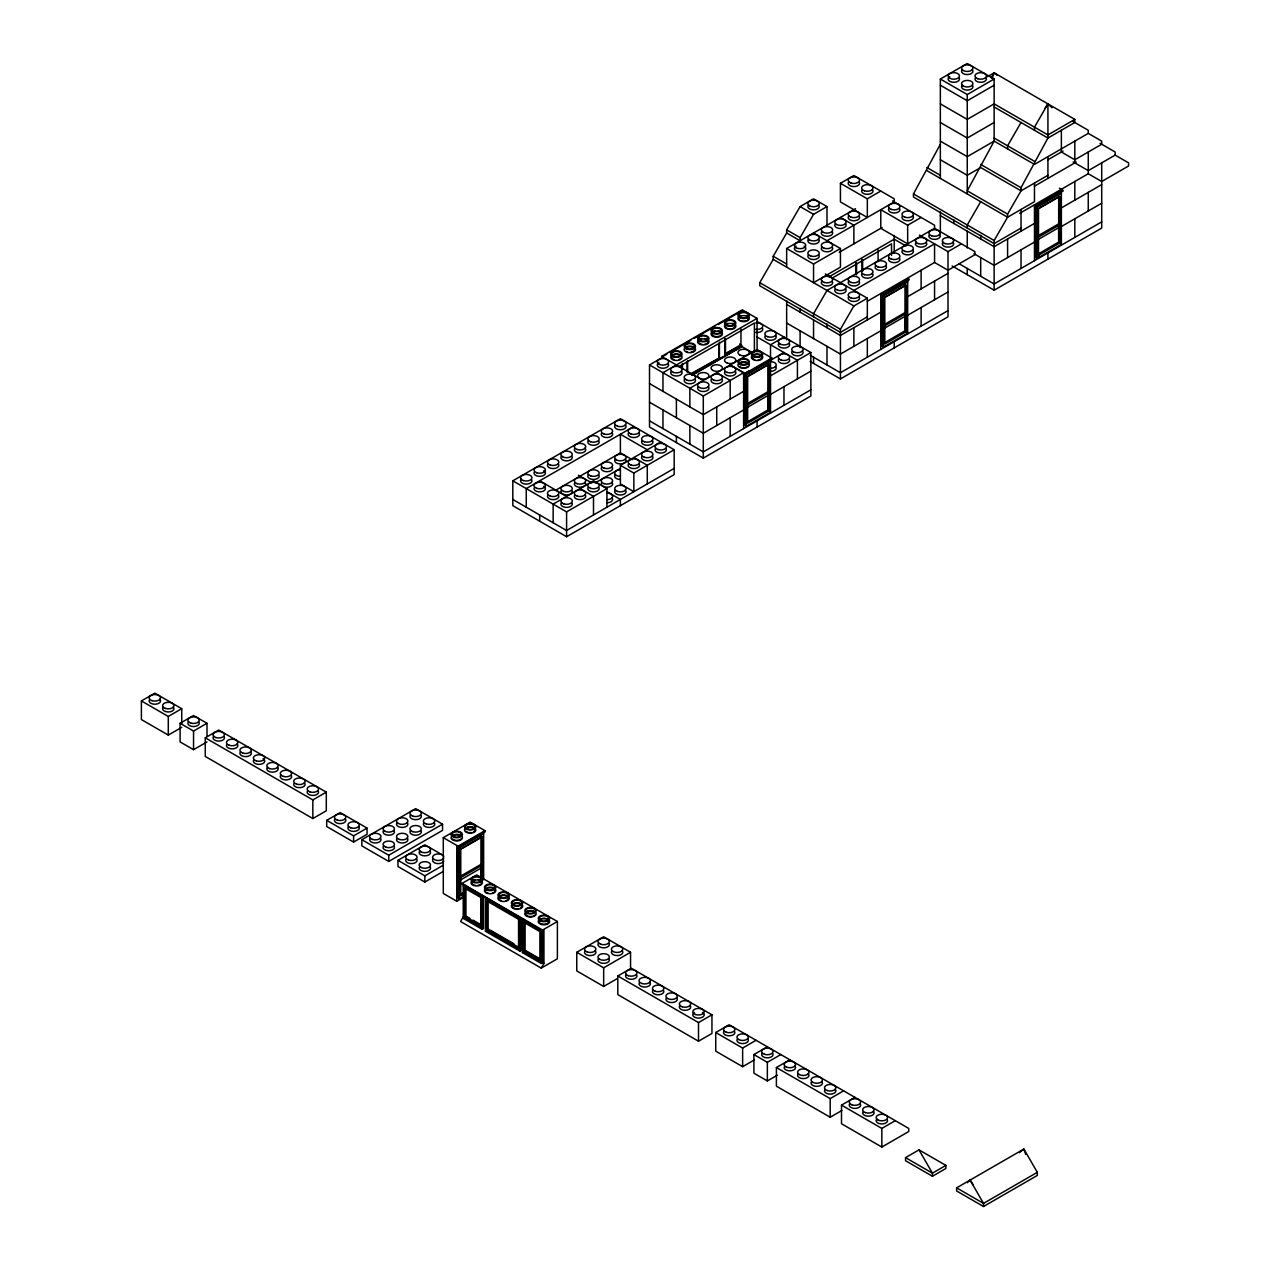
<?xml version="1.0" encoding="UTF-8"?>
<svg xmlns="http://www.w3.org/2000/svg" width="1270" height="1270" viewBox="0 0 1270 1270"><rect width="100%" height="100%" fill="white"/><g stroke="black" fill="none" stroke-linecap="round" stroke-linejoin="round"><path stroke-width="1.5" d="M884.809 325.787L906.335 313.373L904.986 312.595L904.986 328.644M992.283 78.184L994.14 72.819L1074.817 119.396L1074.817 122.507L1047.925 138.033L1021.032 187.722L1021.032 190.817L1007.586 214.106L1007.586 217.218L994.14 240.506L994.14 290.195L952.119 265.938M867.331 316.817L840.438 332.359L759.762 285.766L759.762 282.67L773.208 259.382L773.208 256.27L786.654 232.981L786.654 229.87L800.1 206.581L813.546 198.818L826.992 206.581L826.992 225.219M786.654 232.981L800.1 240.744L800.1 237.633L813.546 214.344L826.992 206.581M1021.032 228.092L994.14 243.618L913.463 197.025L913.463 193.929L940.356 144.24M810.181 361.458L840.438 378.936L840.438 329.248L853.884 305.959L867.331 298.196L867.331 319.929M991.267 77.803L994.14 72.819L997.125 75.232M1007.586 214.106L967.248 190.817L994.14 141.129L994.14 79.026L967.248 63.5L940.356 79.026L940.356 178.403M1021.032 122.507L1007.586 145.796L1007.586 148.892M980.694 201.692L967.248 224.98L967.248 228.092M541.242 968.105L543.941 963.438L543.941 930.053L542.592 930.831L461.915 883.475L476.694 874.935L557.387 921.512L557.387 958.787L541.242 968.105L460.565 921.512L463.248 916.861L483.425 928.513L483.425 895.906L482.076 896.668L463.248 885.809L464.598 885.031M1044.829 108.521L1047.925 103.87L1051.957 107.759M967.391 1182.688L970.074 1180.1L973.185 1184.767M1019.381 1152.668L1023.874 1149.048L1037.32 1172.337L1037.32 1175.448L983.52 1206.5L956.627 1190.974L956.627 1187.863L1023.874 1149.048L1025.731 1154.43M987.425 76.692L994.14 72.819M940.356 79.026L967.248 94.552L994.14 79.026M994.14 85.233L967.248 100.759L940.356 85.233M840.438 183.293L867.331 198.818L867.331 217.456L840.438 201.93L840.438 183.293L853.884 175.53L894.223 198.818L894.223 201.93L826.992 240.744M994.14 122.507L967.248 138.033L940.356 122.507M867.331 198.818L880.777 191.056M786.654 267.144L786.654 248.507L855.567 208.724M813.546 264.033L840.438 248.507L840.438 267.144L813.546 282.67L813.546 264.033L786.654 248.507M839.295 252.27L882.206 227.489M662.956 357.965L661.606 356.41L742.283 309.832L757.079 318.373L757.079 351.711M663.321 356.203L666.766 354.219M670.195 352.234L690.785 340.344M694.23 338.36L714.819 326.469M718.264 324.485L742.283 310.61L743.633 311.388M757.079 321.469L810.863 352.536L810.863 396.002L703.294 458.121L649.51 427.053L649.51 364.95L662.956 357.188M1074.817 119.396L1047.925 134.922L994.14 103.87L967.248 119.396L940.356 103.87M907.669 225.219L907.669 243.856L880.777 228.314L880.777 209.693L907.669 225.219L921.115 217.456M757.079 318.373L662.956 372.713L662.956 391.351M828.993 276.844L894.223 239.189L905.986 245.983M679.085 366.506L754.396 323.024L754.396 351.885M831.644 278.432L891.54 243.856L891.54 255.397M1061.371 130.27L1061.371 152.003L1074.817 159.766L1101.709 144.24L1101.709 141.129L1088.263 133.366L1034.478 164.417L994.14 141.129L967.248 156.655L940.356 141.129M1047.925 159.766L1063.053 151.035M867.331 301.292L934.561 262.477L948.007 270.24L974.9 254.714L974.9 251.619L934.561 228.314L826.992 290.433L813.546 313.722L813.546 316.817M690.372 373.967L719.423 357.965L719.423 342.233M724.805 338.344L724.805 354.076L740.95 344.773M691.007 374.38L719.423 357.965M724.805 354.076L741.616 345.154L741.616 346.71L691.991 375.364M692.213 374.459L723.471 356.41M725.059 355.489L741.616 346.71M691.991 375.094L741.616 346.44L752.792 352.885M512.81 480.822L620.395 418.719L674.179 449.77L674.179 474.615L566.595 536.734L512.81 505.666L512.81 480.822L566.595 511.889L606.949 488.585L606.949 507.222M1047.925 175.292L1021.032 190.817L980.694 167.529L967.248 175.292L940.356 159.766M181.737 727.329L168.291 735.092L141.399 719.566L141.399 700.929L154.845 693.166L181.737 708.692L181.737 723.598M853.884 290.433L934.561 243.856L934.561 262.477M1034.478 186.166L1076.246 162.052M783.971 337.01L770.525 344.773L770.525 413.083M633.841 426.482L526.256 488.585L526.256 507.222M919.432 235.109L948.007 251.619L961.453 243.856M1019.604 213.392L1088.263 173.736L1101.709 181.499L1128.601 165.973L1128.601 162.877L1115.155 155.115L1088.263 170.64L1073.134 161.909M649.51 364.95L703.294 396.002L743.633 372.713L743.633 428.609M748.681 371.046L743.633 373.952L744.982 374.729L771.874 359.204L771.874 358.045L757.079 349.504L689.848 388.239L689.848 406.876M890.857 288.957L899.271 284.099M1047.925 198.263L1034.478 206.026L1035.828 206.804L1062.72 191.278L1062.72 190.119L1059.434 188.214M1051.29 196.326L1054.656 194.389M743.633 372.713L730.186 364.95L744.982 373.57L771.874 358.045M1062.72 190.119L1035.828 205.645L1035.828 257.588L1037.177 258.366L1061.371 244.396M746.585 373.412L769.175 360.362L770.525 361.14L746.331 375.11L744.982 374.332M770.525 360.299L783.971 352.536M883.475 295.942L907.669 281.956L906.335 281.178L882.126 295.164L883.475 295.942L883.475 347.107L882.126 346.329L882.126 294.386L909.018 278.86L909.018 280.019L882.126 295.545L880.777 294.767M1037.177 207.201L1061.371 193.215L1060.037 192.453L1035.828 206.423L1037.177 207.201L1037.177 258.366M747.982 376.174L767.842 364.712M885.126 297.005L904.986 285.528M1038.828 208.264L1058.688 196.786M769.175 364.236L747.665 376.666L747.665 423.18L769.175 410.766L769.175 364.236L767.842 363.474L767.842 410.099M555.292 490.458L620.173 453.009M141.399 700.929L168.291 716.455L181.737 708.692M743.633 391.351L703.294 414.639L649.51 383.588M770.525 375.825L810.863 352.536M880.777 312.166L840.438 335.455L786.654 304.403M907.669 296.64L948.007 273.352M1034.478 223.425L994.14 246.713L940.356 215.662M1061.371 207.899L1101.709 184.61M674.179 449.77L633.841 473.059L633.841 491.696L620.395 483.933L620.395 465.296L660.733 442.008M595.17 482.965L620.395 468.408M206.994 741.918L193.548 749.681L180.102 741.918L180.102 723.281L193.548 715.518L206.994 723.281L206.994 736.314M747.982 403.241L767.842 391.763L769.175 392.541L747.665 404.971M885.126 324.056L904.986 312.595M1038.828 235.315L1058.688 223.853L1060.037 224.631L1038.511 237.045M747.665 407.241L769.175 394.811L767.826 394.049L767.842 407.829M884.809 328.057L906.335 315.627M1038.511 239.316L1060.037 226.901M743.633 409.972L703.294 433.276L649.51 402.209M770.525 394.446L810.863 371.157M880.777 330.803L840.438 354.092L786.654 323.04M907.669 315.277L948.007 291.989M1034.478 242.062L994.14 265.351L973.979 253.698M1061.371 226.536L1101.709 203.248M180.102 723.281L193.548 731.044L206.994 723.281M747.982 421.561L767.842 409.988L769.175 410.766M885.126 342.392L904.986 330.803L906.335 331.581L906.335 285.067L884.809 297.482L884.809 344.011L906.335 331.581M1038.828 253.651L1058.688 242.062L1058.688 195.548M1060.037 242.84L1038.511 255.27L1038.511 208.74L1060.037 196.326L1060.037 242.84L1058.688 242.062M1035.828 257.588L1039.05 255.73M205.264 737.806L218.71 730.044L326.295 792.147L326.295 810.784L312.849 818.547L205.264 756.444L205.264 737.806L312.849 799.909L326.295 792.147M744.982 373.57L744.982 425.514L746.331 426.291L770.525 412.305M883.475 347.107L907.669 333.137L906.335 332.359M674.179 468.408L566.595 530.511L512.81 499.459M810.863 389.795L703.294 451.898L649.51 420.846M948.007 310.61L840.438 372.729L810.181 355.251M1101.709 221.869L994.14 283.988L958.85 263.604M840.438 378.936L948.007 316.833L948.007 251.619M994.14 290.195L1101.709 228.092L1101.709 162.877M326.707 820.341L340.154 812.578L367.046 828.103L367.046 834.311L353.6 842.074L326.707 826.548L326.707 820.341L353.6 835.866L367.046 828.103M361.855 839.692L415.655 808.641L442.547 824.166L442.547 830.374L388.747 861.425L361.855 845.899L361.855 839.692L388.747 855.218L442.547 824.166M443.341 871.379L424.847 882.047L397.954 866.521L397.954 860.314L424.847 844.788L443.341 855.456M456.74 901.224L443.293 893.461L443.293 837.644L470.186 822.119L484.965 830.659L484.965 831.818L458.073 847.344L456.74 846.566L456.74 901.224L463.455 897.35M443.293 837.644L458.073 846.185L484.965 830.659M459.422 847.725L483.632 833.755L482.282 832.977L458.073 846.947L459.422 847.725L459.422 898.906L458.073 898.128L458.073 846.185M461.073 848.789L480.933 837.327M482.282 879.507L482.282 836.866L460.772 849.281L460.772 895.794L464.074 893.889M397.954 860.314L424.847 875.84L443.341 865.172M461.073 875.856L480.933 864.378L482.282 865.156L460.772 877.586M460.772 879.856L482.282 867.426L480.917 866.664M461.915 884.253L463.248 883.475M459.422 898.906L464.264 896.112M486.108 892.794L486.791 892.413A4.747 2.746 0 0 0 487.775 892.842M485.442 898.62L519.906 918.512L521.24 917.734L521.24 950.341L519.906 951.119L485.442 931.227L485.442 898.62L486.791 897.842M463.248 885.444L463.248 918.416L466.614 916.48L469.836 918.337M463.248 918.416L482.076 929.275L483.425 928.513M485.442 931.227L488.807 929.275M461.915 883.475L542.592 930.053L542.592 962.66L541.242 963.438L522.414 952.579L522.414 919.972L523.764 919.194M523.764 922.29L539.909 931.609L539.909 961.104L523.764 951.801L523.764 922.29L525.113 921.512L525.113 951.024L539.639 959.406M522.414 919.972L541.242 930.831L557.387 921.512M522.414 952.579L525.78 950.627L540.306 959.009M617.109 978.694L603.663 986.457L576.77 970.931L576.77 952.294L603.663 936.768L630.555 952.294L630.555 969.058M576.77 952.294L603.663 967.819L630.555 952.294M617.807 975.995L631.269 968.232L711.946 1014.809L711.946 1033.447L698.5 1041.209L617.807 994.616L617.807 975.995L698.5 1022.572L711.946 1014.809M754.396 1059.894L742.632 1066.689L715.74 1051.163L715.74 1032.526L729.186 1024.763L908.733 1128.427L908.733 1131.522L881.84 1147.048L841.502 1123.759L841.502 1105.122L854.948 1097.359M715.74 1032.526L742.632 1048.052L756.079 1040.289M777.431 1075.134L767.35 1080.945L753.904 1073.182L753.904 1054.56L767.35 1046.797M753.904 1054.56L767.35 1062.323L780.796 1054.56M841.962 1110.44L830.199 1117.235L776.399 1086.183L776.399 1067.546L789.845 1059.783M776.399 1067.546L830.199 1098.598L843.645 1090.835M841.502 1105.122L881.84 1128.427L895.287 1120.664M905.542 1157.637L918.988 1149.874L945.88 1165.4L945.88 1168.495L932.434 1176.258L905.542 1160.732L905.542 1157.637L932.434 1173.162L945.88 1165.4M1037.32 1172.337L983.52 1203.388L956.627 1187.863M1073.134 121.539L1088.263 130.27L1088.263 133.366M1100.042 143.272L1115.155 152.003L1115.155 155.115M994.14 106.982L1047.925 138.033L1047.925 103.87L1034.478 127.159L1034.478 130.27M994.14 138.033L1034.478 161.322M1061.371 190.5L1062.72 191.278M980.694 164.417L1021.032 187.722M926.909 167.529L940.356 175.292M926.909 170.64L1007.586 217.218L1034.478 201.692L1034.478 183.055M913.463 193.929L994.14 240.506M892.54 200.962L934.561 225.219L934.561 228.314M840.438 217.456L853.884 225.219L853.884 243.856M800.1 206.581L813.546 214.344M813.546 232.981L840.438 248.507M786.654 229.87L800.1 237.633M825.309 273.939L867.331 298.196M773.208 256.27L786.654 264.033M773.208 259.382L853.884 305.959M759.762 282.67L840.438 329.248M757.079 337.01L797.417 360.299L797.417 378.92M734.219 328.47L733.552 328.073A4.747 2.746 0 0 0 733.552 324.199A4.747 2.746 0 0 0 726.821 324.199L726.154 323.802A5.699 3.286 0 0 1 727.329 323.278M770.525 358.426L771.874 359.204M739.6 343.995L741.616 345.154M716.74 372.713L730.186 380.476L730.186 399.113M661.606 356.41L703.294 380.476M647.287 449.77L620.395 434.245L620.395 452.882L632.158 459.676M633.841 457.533L647.287 465.296L647.287 483.933M620.395 465.296L633.841 473.059M606.949 488.585L593.503 480.822L553.149 504.126L553.149 522.748M578.374 475.202L591.82 482.965M606.949 491.696L620.395 499.459L620.395 505.666M580.057 488.585L593.503 496.364L593.503 514.985M539.702 480.822L566.595 496.364M484.965 831.818L483.632 831.04L483.632 879.84M482.282 836.866L480.933 836.089L480.933 878.761M473.075 920.194L482.759 925.782M490.474 930.243L513.89 943.769M518.208 947.039L488.125 929.672L488.125 900.176M541.242 961.882L543.941 963.438M970.074 1180.1L983.52 1203.388L983.52 1206.5M918.988 1149.874L932.434 1173.162L932.434 1176.258M1058.672 226.155L1058.688 239.903M480.917 866.696L480.933 878.475M1088.263 152.003L1088.263 173.736M1088.263 192.373L1088.263 211.01M1074.817 141.129L1074.817 162.877M1074.817 181.499L1074.817 200.136M1074.817 218.773L1074.817 237.395M1061.371 189.262L1061.371 245.173M1047.925 156.655L1047.925 178.403M1047.925 252.936L1047.925 259.144M1034.478 204.803L1034.478 260.699M1021.032 209.455L1021.032 231.188M1021.032 249.825L1021.032 268.462M1007.586 238.951L1007.586 257.588M980.694 235.236L980.694 238.951M980.694 257.588L980.694 276.225M967.248 94.552L967.248 193.929M967.248 231.188L967.248 247.967M967.248 268.462L967.248 274.669M953.802 219.694L953.802 223.425M940.356 211.931L940.356 232.426M934.561 281.115L934.561 299.752M921.115 270.24L921.115 288.877M921.115 307.515L921.115 326.136M907.669 279.241L907.669 333.899M904.986 284.29L904.986 330.914M894.223 235.458L894.223 252.92M894.223 341.662L894.223 347.885M881.84 1128.427L881.84 1147.048M880.777 293.529L880.777 349.425M878.094 249.857L878.094 261.652M867.331 338.566L867.331 357.203M862.632 259.556L862.632 271.351M861.949 259.175L861.949 269.002M856.567 263.049L856.567 274.844M855.901 262.668L855.901 274.463M853.884 327.692L853.884 346.329M830.199 1098.598L830.199 1117.235M826.992 323.961L826.992 327.692M826.992 346.329L826.992 364.966M813.546 319.929L813.546 338.566M813.546 357.203L813.546 363.41M800.1 308.435L800.1 312.166M800.1 330.803L800.1 347.567M786.654 300.673L786.654 339.804M783.971 386.683L783.971 405.32M767.35 1062.323L767.35 1080.945M757.079 420.846L757.079 427.053M746.331 375.11L746.331 426.291M742.632 1048.052L742.632 1066.689M740.95 329.025L740.95 346.313M730.186 417.751L730.186 436.372M725.487 338.741L725.487 354.473M718.756 343.805L718.756 357.584M716.74 406.876L716.74 425.514M703.294 396.002L703.294 458.121M698.5 1022.572L698.5 1041.209M689.848 425.514L689.848 444.135M687.657 360.569L687.657 372.38M686.991 362.156L686.991 371.983M682.45 363.585L682.45 369.475M681.784 365.157L681.784 369.094M676.402 399.113L676.402 417.751M676.402 436.372L676.402 442.579M662.956 409.972L662.956 428.609M603.663 967.819L603.663 986.457M566.595 511.889L566.595 536.734M541.242 930.831L541.242 963.438M539.702 514.985L539.702 521.192M519.906 918.512L519.906 951.119M482.076 896.668L482.076 929.275M465.947 889.333L465.947 916.861L482.076 926.179L480.743 926.957L480.743 897.446L464.598 888.143L464.598 917.638M424.847 875.84L424.847 882.047M388.747 855.218L388.747 861.425M353.6 835.866L353.6 842.074M312.849 799.909L312.849 818.547M193.548 731.044L193.548 749.681M168.291 716.455L168.291 735.092M972.185 85.138A5.699 3.286 0 0 1 967.248 90.091A5.699 3.286 0 0 1 962.311 85.138M986.203 78.168A5.699 3.286 0 0 1 979.948 82.296A5.699 3.286 0 0 1 975.757 77.375M959.31 78.168A5.699 3.286 0 0 1 952.325 82.201A5.699 3.286 0 0 1 949.769 76.692M972.185 69.612A5.699 3.286 0 0 1 967.248 74.565A5.699 3.286 0 0 1 962.311 69.612M429.784 866.426A5.699 3.286 0 0 1 424.847 871.379A5.699 3.286 0 0 1 419.91 866.426M443.801 861.171A5.699 3.286 0 0 1 436.102 863.362A5.699 3.286 0 0 1 433.356 858.663M416.338 858.663A5.699 3.286 0 0 1 412.147 863.584A5.699 3.286 0 0 1 405.892 859.457M443.801 858.06A5.699 3.286 0 0 1 435.023 859.901A5.699 3.286 0 0 1 435.023 854.519A5.699 3.286 0 0 1 443.801 856.361M429.784 850.9A5.699 3.286 0 0 1 424.847 855.853A5.699 3.286 0 0 1 419.91 850.9M860.457 1104.281A5.699 3.286 0 0 1 854.202 1108.392A5.699 3.286 0 0 1 849.995 1103.487M887.349 1119.807A5.699 3.286 0 0 1 881.094 1123.918A5.699 3.286 0 0 1 876.887 1119.013M873.331 1111.25A5.699 3.286 0 0 1 869.14 1116.155A5.699 3.286 0 0 1 862.87 1112.044M772.858 1053.703A5.699 3.286 0 0 1 766.604 1057.815A5.699 3.286 0 0 1 762.397 1052.909M818.483 254.619A5.699 3.286 0 0 1 813.546 259.556A5.699 3.286 0 0 1 808.609 254.619M804.132 246.174A5.699 3.286 0 0 1 804.132 250.841A5.699 3.286 0 0 1 796.068 250.841A5.699 3.286 0 0 1 796.068 246.174M818.483 239.093A5.699 3.286 0 0 1 813.546 244.03A5.699 3.286 0 0 1 808.609 239.093M832.501 247.65A5.699 3.286 0 0 1 826.246 251.777A5.699 3.286 0 0 1 822.055 246.856M872.268 189.405A5.699 3.286 0 0 1 868.077 194.326A5.699 3.286 0 0 1 861.822 190.198M859.393 182.435A5.699 3.286 0 0 1 853.138 186.563A5.699 3.286 0 0 1 848.947 181.642M952.96 242.205A5.699 3.286 0 0 1 948.007 247.142A5.699 3.286 0 0 1 943.07 242.205M939.514 234.442A5.699 3.286 0 0 1 935.307 239.347A5.699 3.286 0 0 1 929.053 235.236M912.606 215.805A5.699 3.286 0 0 1 908.415 220.726A5.699 3.286 0 0 1 902.16 216.598M899.731 208.836A5.699 3.286 0 0 1 893.477 212.963A5.699 3.286 0 0 1 889.286 208.042M845.375 223.568A5.699 3.286 0 0 1 841.184 228.489A5.699 3.286 0 0 1 834.93 224.361M832.501 232.124A5.699 3.286 0 0 1 826.246 236.252A5.699 3.286 0 0 1 822.055 231.33M859.393 216.598A5.699 3.286 0 0 1 853.138 220.726A5.699 3.286 0 0 1 848.947 215.805M832.501 281.813A5.699 3.286 0 0 1 826.246 285.925A5.699 3.286 0 0 1 822.055 281.019M845.375 288.782A5.699 3.286 0 0 1 841.184 293.688A5.699 3.286 0 0 1 834.93 289.576M859.393 297.339A5.699 3.286 0 0 1 853.138 301.45A5.699 3.286 0 0 1 848.947 296.545M818.483 204.93A5.699 3.286 0 0 1 813.546 209.883A5.699 3.286 0 0 1 808.609 204.93M885.714 265.493A5.699 3.286 0 0 1 880.777 270.431A5.699 3.286 0 0 1 875.84 265.493M859.393 281.813A5.699 3.286 0 0 1 853.138 285.925A5.699 3.286 0 0 1 848.947 281.019M872.268 273.256A5.699 3.286 0 0 1 868.077 278.162A5.699 3.286 0 0 1 861.822 274.05M899.731 258.524A5.699 3.286 0 0 1 893.477 262.636A5.699 3.286 0 0 1 889.286 257.731M912.606 249.968A5.699 3.286 0 0 1 908.415 254.873A5.699 3.286 0 0 1 902.16 250.762M926.624 242.999A5.699 3.286 0 0 1 920.369 247.11A5.699 3.286 0 0 1 916.178 242.205M461.677 835.993A5.699 3.286 0 0 1 457.486 840.915A5.699 3.286 0 0 1 451.231 836.787M452.707 835.311A5.699 3.286 0 0 1 453.882 834.787M455.263 834.453A5.699 3.286 0 0 1 460.772 835.311M475.694 829.024A5.699 3.286 0 0 1 469.44 833.152A5.699 3.286 0 0 1 465.233 828.231M467.328 827.024A5.699 3.286 0 0 1 473.027 827.024M460.851 839.01A4.747 2.746 0 0 1 460.089 839.581M459.105 840.026A4.747 2.746 0 0 1 452.612 839.01M452.612 836.263A4.747 2.746 0 0 1 460.851 836.263M474.932 829.881A4.747 2.746 0 0 1 473.535 831.818M471.408 832.533A4.747 2.746 0 0 1 468.947 832.533M467.804 832.263A4.747 2.746 0 0 1 466.058 831.247M466.058 828.5A4.747 2.746 0 0 1 474.297 828.5M733.044 323.278A5.699 3.286 0 0 1 735.695 326.993A5.699 3.286 0 0 1 730.186 329.422L728.71 329.311A5.699 3.286 0 0 1 724.678 326.993L724.487 326.136A5.699 3.286 0 0 1 724.678 325.279M726.821 328.073A4.747 2.746 0 0 1 726.821 324.199M732.568 328.517A4.747 2.746 0 0 1 727.805 328.517M704.771 338.487A5.699 3.286 0 0 1 708.946 342.09A5.699 3.286 0 0 1 703.294 344.948L701.818 344.837A5.699 3.286 0 0 1 697.786 342.519L697.595 341.662A5.699 3.286 0 0 1 697.786 340.805M699.262 339.328A5.699 3.286 0 0 1 701.818 338.487M684.911 347.774A5.699 3.286 0 0 0 687.657 352.473A5.699 3.286 0 0 0 695.357 350.282L695.547 349.425A5.699 3.286 0 0 0 695.357 348.567M686.991 346.567A5.699 3.286 0 0 1 688.372 346.25L689.848 346.138A5.699 3.286 0 0 1 693.88 347.091M694.436 350.139A4.747 2.746 0 0 1 693.96 350.79M693.214 351.361A4.747 2.746 0 0 1 691.07 352.076M687.467 351.806A4.747 2.746 0 0 1 686.483 351.361M685.26 348.71A4.747 2.746 0 0 1 689.848 346.678L691.07 346.773A4.747 2.746 0 0 1 694.436 348.71M722.249 333.042A5.699 3.286 0 0 1 715.994 337.169A5.699 3.286 0 0 1 711.803 332.248M712.708 331.565A5.699 3.286 0 0 1 715.264 330.724M718.217 330.724A5.699 3.286 0 0 1 720.773 331.565M748.22 319.087A4.747 2.746 0 0 1 747.744 319.738M746.014 320.754A4.747 2.746 0 0 1 741.251 320.754M739.521 319.738A4.747 2.746 0 0 1 739.045 319.087M739.521 316.992A4.747 2.746 0 0 1 744.871 315.722A4.747 2.746 0 0 1 748.395 318.373M681.339 355.536A5.699 3.286 0 0 1 676.402 360.49A5.699 3.286 0 0 1 671.465 355.536M672.37 354.854A5.699 3.286 0 0 1 680.434 354.854M746.49 315.516A5.699 3.286 0 0 1 748.57 320.024A5.699 3.286 0 0 1 740.775 321.231A5.699 3.286 0 0 1 738.695 316.722M739.6 316.039A5.699 3.286 0 0 1 740.775 315.516M707.882 342.376A4.747 2.746 0 0 1 704.533 344.313M702.056 344.313A4.747 2.746 0 0 1 699.929 343.599M699.183 343.027A4.747 2.746 0 0 1 698.706 342.376M698.706 340.947A4.747 2.746 0 0 1 703.294 338.915A4.747 2.746 0 0 1 707.882 340.947M721.328 334.613A4.747 2.746 0 0 1 720.852 335.264M720.106 335.836A4.747 2.746 0 0 1 712.153 334.613M712.153 333.184A4.747 2.746 0 0 1 716.74 331.152A4.747 2.746 0 0 1 721.328 333.184M680.514 358.553A4.747 2.746 0 0 1 678.783 359.569M674.021 359.569A4.747 2.746 0 0 1 671.639 357.188M671.814 356.473A4.747 2.746 0 0 1 676.402 354.441A4.747 2.746 0 0 1 680.99 356.473M735.124 371.062A5.699 3.286 0 0 1 730.933 375.983A5.699 3.286 0 0 1 724.678 371.856M775.462 366.411A5.699 3.286 0 0 1 770.525 371.348M789.48 359.442A5.699 3.286 0 0 1 783.225 363.553A5.699 3.286 0 0 1 779.034 358.648M770.525 361.664A5.699 3.286 0 0 1 776.24 364.95A5.699 3.286 0 0 1 770.525 368.252M722.249 379.619A5.699 3.286 0 0 1 715.994 383.746A5.699 3.286 0 0 1 711.803 378.825M708.231 386.588A5.699 3.286 0 0 1 704.04 391.509A5.699 3.286 0 0 1 697.786 387.382M748.57 363.379A5.699 3.286 0 0 1 743.633 368.316A5.699 3.286 0 0 1 738.695 363.379M740.775 362.172A5.699 3.286 0 0 1 746.49 362.172M762.587 356.41A5.699 3.286 0 0 1 756.333 360.521A5.699 3.286 0 0 1 752.142 355.616M754.221 354.409A5.699 3.286 0 0 1 759.936 354.409M747.744 366.395A4.747 2.746 0 0 1 746.014 367.395M744.871 367.681A4.747 2.746 0 0 1 742.41 367.681M741.251 367.395A4.747 2.746 0 0 1 739.521 366.395M739.521 363.649A4.747 2.746 0 0 1 747.744 363.649M761.841 357.267A4.747 2.746 0 0 1 758.317 359.918M754.697 359.632A4.747 2.746 0 0 1 752.967 358.632M752.491 357.965A4.747 2.746 0 0 1 755.856 354.616A4.747 2.746 0 0 1 761.667 356.552M681.339 371.062A5.699 3.286 0 0 1 676.402 376.015A5.699 3.286 0 0 1 671.465 371.062M695.357 379.619A5.699 3.286 0 0 1 689.102 383.746A5.699 3.286 0 0 1 684.911 378.825M668.464 364.093A5.699 3.286 0 0 1 661.48 368.125A5.699 3.286 0 0 1 658.924 362.617M789.48 343.916A5.699 3.286 0 0 1 783.225 348.028A5.699 3.286 0 0 1 779.034 343.122M802.354 350.885A5.699 3.286 0 0 1 798.163 355.791A5.699 3.286 0 0 1 791.908 351.679M762.587 328.39A5.699 3.286 0 0 1 755.602 332.423M775.462 335.359A5.699 3.286 0 0 1 771.271 340.265A5.699 3.286 0 0 1 765.016 336.153M755.602 322.961A5.699 3.286 0 0 1 762.794 326.136A5.699 3.286 0 0 1 755.602 329.311M794.798 1065.911A5.699 3.286 0 0 1 790.591 1070.816A5.699 3.286 0 0 1 784.336 1066.705M808.244 1073.674A5.699 3.286 0 0 1 803.307 1078.611A5.699 3.286 0 0 1 798.354 1073.674M835.136 1089.2A5.699 3.286 0 0 1 830.945 1094.105A5.699 3.286 0 0 1 824.674 1089.993M822.261 1082.23A5.699 3.286 0 0 1 816.007 1086.342A5.699 3.286 0 0 1 811.8 1081.437M747.57 1038.638A5.699 3.286 0 0 1 743.379 1043.559A5.699 3.286 0 0 1 737.124 1039.431M734.695 1031.669A5.699 3.286 0 0 1 728.44 1035.796A5.699 3.286 0 0 1 724.249 1030.875M676.545 997.633A5.699 3.286 0 0 1 672.354 1002.538A5.699 3.286 0 0 1 666.099 998.426M702.532 1012.476A5.699 3.286 0 0 1 702.532 1017.143A5.699 3.286 0 0 1 694.468 1017.143A5.699 3.286 0 0 1 694.468 1012.476M689.991 1005.395A5.699 3.286 0 0 1 685.054 1010.333A5.699 3.286 0 0 1 680.101 1005.395M663.67 990.663A5.699 3.286 0 0 1 657.415 994.775A5.699 3.286 0 0 1 653.209 989.87M649.653 982.107A5.699 3.286 0 0 1 645.446 987.012A5.699 3.286 0 0 1 639.191 982.901M636.778 975.138A5.699 3.286 0 0 1 630.523 979.249A5.699 3.286 0 0 1 626.316 974.344M609.171 959.199A5.699 3.286 0 0 1 602.917 963.327A5.699 3.286 0 0 1 598.726 958.405M595.154 950.643A5.699 3.286 0 0 1 590.963 955.564A5.699 3.286 0 0 1 584.708 951.436M609.171 943.673A5.699 3.286 0 0 1 602.917 947.801A5.699 3.286 0 0 1 598.726 942.88M622.046 950.643A5.699 3.286 0 0 1 617.855 955.564A5.699 3.286 0 0 1 611.6 951.436M484.632 889.619A5.699 3.286 0 0 0 490.156 893.762L491.633 893.651A5.699 3.286 0 0 0 495.665 891.318L495.856 890.46A5.699 3.286 0 0 0 495.094 888.825M487.299 887.619A5.699 3.286 0 0 1 492.998 887.619M485.553 891.175A4.747 2.746 0 0 1 490.156 887.714A4.747 2.746 0 0 1 494.744 891.175M493.506 892.413A4.747 2.746 0 0 1 492.522 892.842M512.096 904.351A5.699 3.286 0 0 0 517.049 909.288L518.525 909.177A5.699 3.286 0 0 0 522.557 906.843L522.748 905.986A5.699 3.286 0 0 0 522.557 905.145M514.191 903.145A5.699 3.286 0 0 1 519.89 903.145M535.432 912.114A5.699 3.286 0 0 1 532.67 916.797A5.699 3.286 0 0 1 524.986 914.606L524.78 913.749A5.699 3.286 0 0 1 524.986 912.908M527.637 910.907A5.699 3.286 0 0 1 530.495 910.463L531.971 910.574A5.699 3.286 0 0 1 533.336 910.907M534.606 915.13A4.747 2.746 0 0 1 532.86 916.13M531.717 916.4A4.747 2.746 0 0 1 529.257 916.4M528.114 916.13A4.747 2.746 0 0 1 525.732 913.749M526.367 912.384A4.747 2.746 0 0 1 529.257 911.098L530.495 911.003A4.747 2.746 0 0 1 534.606 912.384M508.54 896.588A5.699 3.286 0 0 1 503.603 901.525A5.699 3.286 0 0 1 498.65 896.588M499.554 895.906A5.699 3.286 0 0 1 507.635 895.906M481.298 883.412A4.747 2.746 0 0 1 480.822 884.079M480.06 884.634A4.747 2.746 0 0 1 477.933 885.349M475.472 885.349A4.747 2.746 0 0 1 472.107 883.412M472.107 881.983A4.747 2.746 0 0 1 476.694 879.951A4.747 2.746 0 0 1 481.298 881.983M549.45 920.671A5.699 3.286 0 0 1 545.894 924.608A5.699 3.286 0 0 1 538.766 922.909A5.699 3.286 0 0 1 541.083 918.67M542.465 918.337A5.699 3.286 0 0 1 545.417 918.337M546.783 918.67A5.699 3.286 0 0 1 547.973 919.194M482.219 881.856A5.699 3.286 0 0 1 475.964 885.968A5.699 3.286 0 0 1 471.757 881.047M472.662 880.38A5.699 3.286 0 0 1 475.218 879.523M478.171 879.523A5.699 3.286 0 0 1 480.743 880.38M521.795 905.986A4.747 2.746 0 0 1 520.398 907.939M518.271 908.637A4.747 2.746 0 0 1 515.811 908.637M514.667 908.368A4.747 2.746 0 0 1 512.921 907.367M512.445 906.701A4.747 2.746 0 0 1 512.445 905.288M512.921 904.621A4.747 2.746 0 0 1 521.16 904.621M508.349 898.223A4.747 2.746 0 0 1 505.968 900.605M501.221 900.605A4.747 2.746 0 0 1 498.84 898.223M498.999 897.525A4.747 2.746 0 0 1 503.603 895.477A4.747 2.746 0 0 1 508.19 897.525M548.688 921.512A4.747 2.746 0 0 1 541.56 923.893M540.575 923.465A4.747 2.746 0 0 1 539.813 922.893M539.178 921.512A4.747 2.746 0 0 1 542.703 918.861A4.747 2.746 0 0 1 548.053 920.147M639.35 464.455A5.699 3.286 0 0 1 633.095 468.567A5.699 3.286 0 0 1 628.888 463.661M666.242 448.929A5.699 3.286 0 0 1 659.987 453.041A5.699 3.286 0 0 1 655.796 448.135M652.224 455.898A5.699 3.286 0 0 1 648.033 460.804A5.699 3.286 0 0 1 641.779 456.692M599.011 487.743A5.699 3.286 0 0 1 592.757 491.855A5.699 3.286 0 0 1 588.55 486.95M584.994 494.713A5.699 3.286 0 0 1 580.787 499.618A5.699 3.286 0 0 1 574.532 495.506M572.119 503.269A5.699 3.286 0 0 1 565.864 507.381A5.699 3.286 0 0 1 561.658 502.475M639.35 433.403A5.699 3.286 0 0 1 633.095 437.515A5.699 3.286 0 0 1 628.888 432.61M652.224 440.372A5.699 3.286 0 0 1 648.033 445.278A5.699 3.286 0 0 1 641.779 441.166M543.75 486.267A5.699 3.286 0 0 1 541.179 491.776A5.699 3.286 0 0 1 534.194 487.743M558.101 494.713A5.699 3.286 0 0 1 553.149 499.65A5.699 3.286 0 0 1 548.211 494.713M572.119 490.839A5.699 3.286 0 0 1 565.864 494.967A5.699 3.286 0 0 1 561.658 490.045M611.886 497.808A5.699 3.286 0 0 1 606.949 502.761M584.994 482.282A5.699 3.286 0 0 1 580.787 487.204A5.699 3.286 0 0 1 574.532 483.076M606.949 493.062A5.699 3.286 0 0 1 612.648 496.364A5.699 3.286 0 0 1 606.949 499.65M611.886 482.282A5.699 3.286 0 0 1 607.679 487.204A5.699 3.286 0 0 1 601.424 483.076M625.332 490.045A5.699 3.286 0 0 1 620.395 494.998A5.699 3.286 0 0 1 615.442 490.045M625.332 458.994A5.699 3.286 0 0 1 620.395 463.931A5.699 3.286 0 0 1 615.442 458.994M620.395 479.473A5.699 3.286 0 0 1 615.442 474.52M620.395 476.361A5.699 3.286 0 0 1 614.68 473.059A5.699 3.286 0 0 1 620.395 469.773M599.011 475.313A5.699 3.286 0 0 1 592.757 479.441A5.699 3.286 0 0 1 588.55 474.52M611.886 466.757A5.699 3.286 0 0 1 607.679 471.678A5.699 3.286 0 0 1 601.424 467.55M531.765 479.981A5.699 3.286 0 0 1 525.51 484.092A5.699 3.286 0 0 1 521.319 479.187M543.75 470.741A5.699 3.286 0 0 1 541.179 476.25A5.699 3.286 0 0 1 534.194 472.218M558.101 463.661A5.699 3.286 0 0 1 553.149 468.598A5.699 3.286 0 0 1 548.211 463.661M572.119 456.692A5.699 3.286 0 0 1 565.864 460.804A5.699 3.286 0 0 1 561.658 455.898M625.332 424.831A5.699 3.286 0 0 1 620.395 429.784A5.699 3.286 0 0 1 615.442 424.831M611.886 432.61A5.699 3.286 0 0 1 607.679 437.515A5.699 3.286 0 0 1 601.424 433.403M584.994 448.135A5.699 3.286 0 0 1 580.787 453.041A5.699 3.286 0 0 1 574.532 448.929M599.011 441.166A5.699 3.286 0 0 1 592.757 445.278A5.699 3.286 0 0 1 588.55 440.372M421.164 815.546A5.699 3.286 0 0 1 414.909 819.658A5.699 3.286 0 0 1 410.702 814.753M434.038 822.515A5.699 3.286 0 0 1 429.831 827.421A5.699 3.286 0 0 1 423.577 823.309M421.164 831.072A5.699 3.286 0 0 1 414.909 835.184A5.699 3.286 0 0 1 410.702 830.278M380.254 838.041A5.699 3.286 0 0 1 375.301 842.978A5.699 3.286 0 0 1 370.364 838.041M407.146 822.515A5.699 3.286 0 0 1 402.939 827.421A5.699 3.286 0 0 1 396.684 823.309M394.272 846.598A5.699 3.286 0 0 1 388.017 850.725A5.699 3.286 0 0 1 383.81 845.804M394.272 831.072A5.699 3.286 0 0 1 388.017 835.184A5.699 3.286 0 0 1 383.81 830.278M407.146 838.041A5.699 3.286 0 0 1 402.939 842.947A5.699 3.286 0 0 1 396.684 838.835M345.091 818.69A5.699 3.286 0 0 1 340.9 823.611A5.699 3.286 0 0 1 334.645 819.483M358.537 826.452A5.699 3.286 0 0 1 353.6 831.405A5.699 3.286 0 0 1 348.663 826.452M318.357 791.305A5.699 3.286 0 0 1 312.102 795.417A5.699 3.286 0 0 1 307.896 790.511M304.34 782.749A5.699 3.286 0 0 1 300.149 787.654A5.699 3.286 0 0 1 293.894 783.542M291.465 775.779A5.699 3.286 0 0 1 285.21 779.891A5.699 3.286 0 0 1 281.003 774.986M277.447 767.223A5.699 3.286 0 0 1 272.51 772.16A5.699 3.286 0 0 1 267.557 767.223M224.234 736.949A5.699 3.286 0 0 1 217.98 741.077A5.699 3.286 0 0 1 213.773 736.155M237.109 743.918A5.699 3.286 0 0 1 232.902 748.84A5.699 3.286 0 0 1 226.647 744.712M263.096 758.777A5.699 3.286 0 0 1 260.541 764.286A5.699 3.286 0 0 1 253.54 760.254M250.555 751.681A5.699 3.286 0 0 1 245.602 756.634A5.699 3.286 0 0 1 240.665 751.681M198.485 721.63A5.699 3.286 0 0 1 193.548 726.567A5.699 3.286 0 0 1 188.611 721.63M159.782 699.278A5.699 3.286 0 0 1 155.575 704.199A5.699 3.286 0 0 1 149.32 700.072M173.228 707.041A5.699 3.286 0 0 1 168.291 711.978A5.699 3.286 0 0 1 163.338 707.041M464.391 892.159L461.073 894.064L464.391 892.27M518.557 919.289L486.791 900.938L486.791 930.45L518.557 948.785L518.557 919.289M963.216 86.011A5.699 3.286 0 0 0 972.756 84.534A5.699 3.286 0 0 0 965.771 80.502A5.699 3.286 0 0 0 963.216 86.011M949.769 78.248A5.699 3.286 0 0 0 959.31 76.771A5.699 3.286 0 0 0 952.325 72.739A5.699 3.286 0 0 0 949.769 78.248M977.837 78.772A5.699 3.286 0 0 0 986.393 75.914A5.699 3.286 0 0 0 977.837 73.073A5.699 3.286 0 0 0 977.837 78.772M963.216 70.485A5.699 3.286 0 0 0 972.756 69.009A5.699 3.286 0 0 0 965.771 64.976A5.699 3.286 0 0 0 963.216 70.485M420.814 867.299A5.699 3.286 0 0 0 430.355 865.822A5.699 3.286 0 0 0 423.37 861.79A5.699 3.286 0 0 0 420.814 867.299M408.543 860.06A5.699 3.286 0 0 0 417.1 857.218A5.699 3.286 0 0 0 408.543 854.361A5.699 3.286 0 0 0 408.543 860.06M420.814 851.773A5.699 3.286 0 0 0 430.355 850.297A5.699 3.286 0 0 0 423.37 846.264A5.699 3.286 0 0 0 420.814 851.773M852.091 1104.884A5.699 3.286 0 0 0 860.647 1102.027A5.699 3.286 0 0 0 852.091 1099.169A5.699 3.286 0 0 0 852.091 1104.884M877.808 1119.886A5.699 3.286 0 0 0 887.349 1118.41A5.699 3.286 0 0 0 880.364 1114.361A5.699 3.286 0 0 0 877.808 1119.886M865.537 1112.647A5.699 3.286 0 0 0 874.093 1109.79A5.699 3.286 0 0 0 865.537 1106.932A5.699 3.286 0 0 0 865.537 1112.647M764.492 1054.306A5.699 3.286 0 0 0 773.049 1051.449A5.699 3.286 0 0 0 764.492 1048.591A5.699 3.286 0 0 0 764.492 1054.306M810.689 256.016A5.699 3.286 0 0 0 819.245 253.159A5.699 3.286 0 0 0 810.689 250.317A5.699 3.286 0 0 0 810.689 256.016M796.068 247.729A5.699 3.286 0 0 0 805.609 246.253A5.699 3.286 0 0 0 798.624 242.221A5.699 3.286 0 0 0 796.068 247.729M809.514 239.966A5.699 3.286 0 0 0 819.055 238.49A5.699 3.286 0 0 0 812.07 234.458A5.699 3.286 0 0 0 809.514 239.966M824.135 248.253A5.699 3.286 0 0 0 832.691 245.396A5.699 3.286 0 0 0 824.135 242.554A5.699 3.286 0 0 0 824.135 248.253M864.473 190.802A5.699 3.286 0 0 0 873.03 187.944A5.699 3.286 0 0 0 864.473 185.102A5.699 3.286 0 0 0 864.473 190.802M851.027 183.039A5.699 3.286 0 0 0 859.584 180.181A5.699 3.286 0 0 0 851.027 177.34A5.699 3.286 0 0 0 851.027 183.039M931.72 235.839A5.699 3.286 0 0 0 940.276 232.981A5.699 3.286 0 0 0 931.72 230.124A5.699 3.286 0 0 0 931.72 235.839M945.166 243.602A5.699 3.286 0 0 0 953.722 240.744A5.699 3.286 0 0 0 945.166 237.887A5.699 3.286 0 0 0 945.166 243.602M891.381 209.439A5.699 3.286 0 0 0 899.938 206.581A5.699 3.286 0 0 0 891.381 203.74A5.699 3.286 0 0 0 891.381 209.439M904.827 217.202A5.699 3.286 0 0 0 913.384 214.344A5.699 3.286 0 0 0 904.827 211.503A5.699 3.286 0 0 0 904.827 217.202M822.96 232.204A5.699 3.286 0 0 0 832.501 230.727A5.699 3.286 0 0 0 825.516 226.695A5.699 3.286 0 0 0 822.96 232.204M836.406 224.441A5.699 3.286 0 0 0 845.947 222.964A5.699 3.286 0 0 0 838.962 218.932A5.699 3.286 0 0 0 836.406 224.441M851.027 217.202A5.699 3.286 0 0 0 859.584 214.344A5.699 3.286 0 0 0 851.027 211.503A5.699 3.286 0 0 0 851.027 217.202M824.135 282.416A5.699 3.286 0 0 0 832.691 279.559A5.699 3.286 0 0 0 824.135 276.701A5.699 3.286 0 0 0 824.135 282.416M837.581 290.179A5.699 3.286 0 0 0 846.137 287.322A5.699 3.286 0 0 0 837.581 284.464A5.699 3.286 0 0 0 837.581 290.179M851.027 297.942A5.699 3.286 0 0 0 859.584 295.084A5.699 3.286 0 0 0 851.027 292.227A5.699 3.286 0 0 0 851.027 297.942M809.514 205.803A5.699 3.286 0 0 0 819.055 204.327A5.699 3.286 0 0 0 812.07 200.295A5.699 3.286 0 0 0 809.514 205.803M877.919 266.89A5.699 3.286 0 0 0 886.492 264.033A5.699 3.286 0 0 0 877.919 261.175A5.699 3.286 0 0 0 877.919 266.89M851.027 282.416A5.699 3.286 0 0 0 859.584 279.559A5.699 3.286 0 0 0 851.027 276.701A5.699 3.286 0 0 0 851.027 282.416M864.473 274.653A5.699 3.286 0 0 0 873.03 271.796A5.699 3.286 0 0 0 864.473 268.938A5.699 3.286 0 0 0 864.473 274.653M904.827 251.365A5.699 3.286 0 0 0 913.384 248.507A5.699 3.286 0 0 0 904.827 245.65A5.699 3.286 0 0 0 904.827 251.365M918.274 243.602A5.699 3.286 0 0 0 926.83 240.744A5.699 3.286 0 0 0 918.274 237.887A5.699 3.286 0 0 0 918.274 243.602M891.381 259.128A5.699 3.286 0 0 0 899.938 256.27A5.699 3.286 0 0 0 891.381 253.413A5.699 3.286 0 0 0 891.381 259.128M466.153 829.024A5.699 3.286 0 0 0 475.694 827.548A5.699 3.286 0 0 0 468.709 823.516A5.699 3.286 0 0 0 466.153 829.024M453.882 837.311A5.699 3.286 0 0 0 462.439 834.469A5.699 3.286 0 0 0 453.882 831.612A5.699 3.286 0 0 0 453.882 837.311M467.804 829.072A4.747 2.746 0 0 0 474.932 826.691A4.747 2.746 0 0 0 467.804 824.325A4.747 2.746 0 0 0 467.804 829.072M453.374 836.406A4.747 2.746 0 0 0 461.327 835.168A4.747 2.746 0 0 0 455.501 831.818A4.747 2.746 0 0 0 453.374 836.406M726.154 325.358A5.699 3.286 0 0 0 735.695 323.882A5.699 3.286 0 0 0 728.71 319.849A5.699 3.286 0 0 0 726.154 325.358M700.437 341.408A5.699 3.286 0 0 0 708.993 338.55A5.699 3.286 0 0 0 700.437 335.709A5.699 3.286 0 0 0 700.437 341.408M686.991 349.171A5.699 3.286 0 0 0 695.547 346.313A5.699 3.286 0 0 0 686.991 343.471A5.699 3.286 0 0 0 686.991 349.171M726.821 324.977A4.747 2.746 0 0 0 734.774 323.739A4.747 2.746 0 0 0 728.964 320.373A4.747 2.746 0 0 0 726.821 324.977M713.883 333.645A5.699 3.286 0 0 0 722.439 330.787A5.699 3.286 0 0 0 713.883 327.946A5.699 3.286 0 0 0 713.883 333.645M700.913 340.931A4.747 2.746 0 0 0 708.041 338.55A4.747 2.746 0 0 0 700.913 336.185A4.747 2.746 0 0 0 700.913 340.931M741.251 317.643A4.747 2.746 0 0 0 748.395 315.262A4.747 2.746 0 0 0 741.251 312.896A4.747 2.746 0 0 0 741.251 317.643M740.775 318.119A5.699 3.286 0 0 0 749.332 315.262A5.699 3.286 0 0 0 740.775 312.42A5.699 3.286 0 0 0 740.775 318.119M673.544 356.933A5.699 3.286 0 0 0 682.101 354.076A5.699 3.286 0 0 0 673.544 351.234A5.699 3.286 0 0 0 673.544 356.933M674.021 356.457A4.747 2.746 0 0 0 681.149 354.076A4.747 2.746 0 0 0 674.021 351.711A4.747 2.746 0 0 0 674.021 356.457M714.359 333.169A4.747 2.746 0 0 0 721.503 330.787A4.747 2.746 0 0 0 714.359 328.422A4.747 2.746 0 0 0 714.359 333.169M687.467 348.694A4.747 2.746 0 0 0 694.595 346.313A4.747 2.746 0 0 0 687.467 343.948A4.747 2.746 0 0 0 687.467 348.694M727.329 372.459A5.699 3.286 0 0 0 735.886 369.602A5.699 3.286 0 0 0 727.329 366.76A5.699 3.286 0 0 0 727.329 372.459M781.129 360.045A5.699 3.286 0 0 0 789.686 357.188A5.699 3.286 0 0 0 781.129 354.33A5.699 3.286 0 0 0 781.129 360.045M699.262 387.461A5.699 3.286 0 0 0 708.803 385.985A5.699 3.286 0 0 0 701.818 381.952A5.699 3.286 0 0 0 699.262 387.461M713.883 380.222A5.699 3.286 0 0 0 722.439 377.38A5.699 3.286 0 0 0 713.883 374.523A5.699 3.286 0 0 0 713.883 380.222M754.221 356.933A5.699 3.286 0 0 0 762.794 354.076A5.699 3.286 0 0 0 754.221 351.234A5.699 3.286 0 0 0 754.221 356.933M740.775 364.696A5.699 3.286 0 0 0 749.332 361.839A5.699 3.286 0 0 0 740.775 358.997A5.699 3.286 0 0 0 740.775 364.696M754.697 356.457A4.747 2.746 0 0 0 761.841 354.076A4.747 2.746 0 0 0 754.697 351.711A4.747 2.746 0 0 0 754.697 356.457M741.251 364.22A4.747 2.746 0 0 0 748.395 361.839A4.747 2.746 0 0 0 741.251 359.474A4.747 2.746 0 0 0 741.251 364.22M686.991 380.222A5.699 3.286 0 0 0 695.547 377.38A5.699 3.286 0 0 0 686.991 374.523A5.699 3.286 0 0 0 686.991 380.222M673.544 372.459A5.699 3.286 0 0 0 682.101 369.602A5.699 3.286 0 0 0 673.544 366.76A5.699 3.286 0 0 0 673.544 372.459M658.924 364.173A5.699 3.286 0 0 0 668.464 362.696A5.699 3.286 0 0 0 661.48 358.664A5.699 3.286 0 0 0 658.924 364.173M700.437 378.666A5.699 3.286 0 0 0 708.993 375.825A5.699 3.286 0 0 0 700.437 372.967A5.699 3.286 0 0 0 700.437 378.666M739.6 354.854A5.699 3.286 0 0 0 749.141 353.377A5.699 3.286 0 0 0 742.156 349.345A5.699 3.286 0 0 0 739.6 354.854M712.708 370.38A5.699 3.286 0 0 0 722.249 368.903A5.699 3.286 0 0 0 715.264 364.871A5.699 3.286 0 0 0 712.708 370.38M727.329 363.141A5.699 3.286 0 0 0 735.886 360.299A5.699 3.286 0 0 0 727.329 357.441A5.699 3.286 0 0 0 727.329 363.141M793.385 351.758A5.699 3.286 0 0 0 802.926 350.282A5.699 3.286 0 0 0 795.941 346.25A5.699 3.286 0 0 0 793.385 351.758M779.939 343.995A5.699 3.286 0 0 0 789.48 342.519A5.699 3.286 0 0 0 782.495 338.487A5.699 3.286 0 0 0 779.939 343.995M767.683 336.756A5.699 3.286 0 0 0 776.24 333.899A5.699 3.286 0 0 0 767.683 331.041A5.699 3.286 0 0 0 767.683 336.756M785.812 1066.768A5.699 3.286 0 0 0 795.369 1065.292A5.699 3.286 0 0 0 788.368 1061.26A5.699 3.286 0 0 0 785.812 1066.768M799.259 1074.531A5.699 3.286 0 0 0 808.815 1073.055A5.699 3.286 0 0 0 801.83 1069.022A5.699 3.286 0 0 0 799.259 1074.531M812.705 1082.294A5.699 3.286 0 0 0 822.261 1080.818A5.699 3.286 0 0 0 815.276 1076.785A5.699 3.286 0 0 0 812.705 1082.294M827.341 1090.581A5.699 3.286 0 0 0 835.898 1087.739A5.699 3.286 0 0 0 827.341 1084.882A5.699 3.286 0 0 0 827.341 1090.581M738.6 1039.511A5.699 3.286 0 0 0 748.141 1038.034A5.699 3.286 0 0 0 741.156 1034.002A5.699 3.286 0 0 0 738.6 1039.511M726.329 1032.272A5.699 3.286 0 0 0 734.885 1029.414A5.699 3.286 0 0 0 726.329 1026.573A5.699 3.286 0 0 0 726.329 1032.272M667.575 998.506A5.699 3.286 0 0 0 677.116 997.029A5.699 3.286 0 0 0 670.131 992.997A5.699 3.286 0 0 0 667.575 998.506M695.642 1014.555A5.699 3.286 0 0 0 704.199 1011.698A5.699 3.286 0 0 0 695.642 1008.856A5.699 3.286 0 0 0 695.642 1014.555M682.196 1006.793A5.699 3.286 0 0 0 690.753 1003.935A5.699 3.286 0 0 0 682.196 1001.077A5.699 3.286 0 0 0 682.196 1006.793M641.858 983.504A5.699 3.286 0 0 0 650.415 980.646A5.699 3.286 0 0 0 641.858 977.789A5.699 3.286 0 0 0 641.858 983.504M628.412 975.741A5.699 3.286 0 0 0 636.968 972.884A5.699 3.286 0 0 0 628.412 970.026A5.699 3.286 0 0 0 628.412 975.741M655.304 991.267A5.699 3.286 0 0 0 663.861 988.409A5.699 3.286 0 0 0 655.304 985.552A5.699 3.286 0 0 0 655.304 991.267M599.63 959.279A5.699 3.286 0 0 0 609.171 957.802A5.699 3.286 0 0 0 602.186 953.77A5.699 3.286 0 0 0 599.63 959.279M587.359 952.04A5.699 3.286 0 0 0 595.916 949.182A5.699 3.286 0 0 0 587.359 946.34A5.699 3.286 0 0 0 587.359 952.04M600.805 944.277A5.699 3.286 0 0 0 609.362 941.419A5.699 3.286 0 0 0 600.805 938.578A5.699 3.286 0 0 0 600.805 944.277M613.077 951.516A5.699 3.286 0 0 0 622.617 950.039A5.699 3.286 0 0 0 615.632 946.007A5.699 3.286 0 0 0 613.077 951.516M487.299 890.206A5.699 3.286 0 0 0 495.856 887.365A5.699 3.286 0 0 0 487.299 884.507A5.699 3.286 0 0 0 487.299 890.206M514.191 905.732A5.699 3.286 0 0 0 522.748 902.891A5.699 3.286 0 0 0 514.191 900.033A5.699 3.286 0 0 0 514.191 905.732M527.637 913.495A5.699 3.286 0 0 0 536.194 910.653A5.699 3.286 0 0 0 527.637 907.796A5.699 3.286 0 0 0 527.637 913.495M487.775 889.73A4.747 2.746 0 0 0 494.903 887.365A4.747 2.746 0 0 0 487.775 884.984A4.747 2.746 0 0 0 487.775 889.73M500.745 897.969A5.699 3.286 0 0 0 509.302 895.128A5.699 3.286 0 0 0 500.745 892.27A5.699 3.286 0 0 0 500.745 897.969M514.667 905.256A4.747 2.746 0 0 0 521.795 902.891A4.747 2.746 0 0 0 514.667 900.509A4.747 2.746 0 0 0 514.667 905.256M474.329 881.967A4.747 2.746 0 0 0 481.457 879.602A4.747 2.746 0 0 0 474.329 877.221A4.747 2.746 0 0 0 474.329 881.967M472.662 881.92A5.699 3.286 0 0 0 482.219 880.443A5.699 3.286 0 0 0 475.218 876.411A5.699 3.286 0 0 0 472.662 881.92M541.083 921.258A5.699 3.286 0 0 0 549.64 918.416A5.699 3.286 0 0 0 541.083 915.559A5.699 3.286 0 0 0 541.083 921.258M541.56 920.798A4.747 2.746 0 0 0 548.688 918.416A4.747 2.746 0 0 0 541.56 916.035A4.747 2.746 0 0 0 541.56 920.798M501.221 897.493A4.747 2.746 0 0 0 508.349 895.128A4.747 2.746 0 0 0 501.221 892.746A4.747 2.746 0 0 0 501.221 897.493M528.114 913.019A4.747 2.746 0 0 0 535.241 910.653A4.747 2.746 0 0 0 528.114 908.272A4.747 2.746 0 0 0 528.114 913.019M630.984 465.042A5.699 3.286 0 0 0 639.54 462.201A5.699 3.286 0 0 0 630.984 459.343A5.699 3.286 0 0 0 630.984 465.042M644.43 457.279A5.699 3.286 0 0 0 652.986 454.438A5.699 3.286 0 0 0 644.43 451.58A5.699 3.286 0 0 0 644.43 457.279M657.876 449.517A5.699 3.286 0 0 0 666.433 446.675A5.699 3.286 0 0 0 657.876 443.817A5.699 3.286 0 0 0 657.876 449.517M590.645 488.347A5.699 3.286 0 0 0 599.202 485.489A5.699 3.286 0 0 0 590.645 482.632A5.699 3.286 0 0 0 590.645 488.347M563.753 503.872A5.699 3.286 0 0 0 572.31 501.015A5.699 3.286 0 0 0 563.753 498.157A5.699 3.286 0 0 0 563.753 503.872M577.199 496.11A5.699 3.286 0 0 0 585.756 493.252A5.699 3.286 0 0 0 577.199 490.395A5.699 3.286 0 0 0 577.199 496.11M644.43 441.754A5.699 3.286 0 0 0 652.986 438.912A5.699 3.286 0 0 0 644.43 436.054A5.699 3.286 0 0 0 644.43 441.754M630.984 433.991A5.699 3.286 0 0 0 639.54 431.149A5.699 3.286 0 0 0 630.984 428.292A5.699 3.286 0 0 0 630.984 433.991M550.307 496.11A5.699 3.286 0 0 0 558.864 493.252A5.699 3.286 0 0 0 550.307 490.395A5.699 3.286 0 0 0 550.307 496.11M536.861 488.347A5.699 3.286 0 0 0 545.417 485.489A5.699 3.286 0 0 0 536.861 482.632A5.699 3.286 0 0 0 536.861 488.347M563.753 491.442A5.699 3.286 0 0 0 572.31 488.601A5.699 3.286 0 0 0 563.753 485.743A5.699 3.286 0 0 0 563.753 491.442M577.199 483.679A5.699 3.286 0 0 0 585.756 480.822A5.699 3.286 0 0 0 577.199 477.98A5.699 3.286 0 0 0 577.199 483.679M604.091 483.679A5.699 3.286 0 0 0 612.648 480.822A5.699 3.286 0 0 0 604.091 477.98A5.699 3.286 0 0 0 604.091 483.679M617.537 491.442A5.699 3.286 0 0 0 626.094 488.601A5.699 3.286 0 0 0 617.537 485.743A5.699 3.286 0 0 0 617.537 491.442M616.363 459.867A5.699 3.286 0 0 0 625.904 458.391A5.699 3.286 0 0 0 618.919 454.358A5.699 3.286 0 0 0 616.363 459.867M604.091 468.154A5.699 3.286 0 0 0 612.648 465.296A5.699 3.286 0 0 0 604.091 462.455A5.699 3.286 0 0 0 604.091 468.154M590.645 475.917A5.699 3.286 0 0 0 599.202 473.059A5.699 3.286 0 0 0 590.645 470.217A5.699 3.286 0 0 0 590.645 475.917M523.415 480.584A5.699 3.286 0 0 0 531.971 477.726A5.699 3.286 0 0 0 523.415 474.869A5.699 3.286 0 0 0 523.415 480.584M536.861 472.805A5.699 3.286 0 0 0 545.417 469.964A5.699 3.286 0 0 0 536.861 467.106A5.699 3.286 0 0 0 536.861 472.805M550.307 465.042A5.699 3.286 0 0 0 558.864 462.201A5.699 3.286 0 0 0 550.307 459.343A5.699 3.286 0 0 0 550.307 465.042M562.562 456.756A5.699 3.286 0 0 0 572.119 455.279A5.699 3.286 0 0 0 565.118 451.247A5.699 3.286 0 0 0 562.562 456.756M604.091 433.991A5.699 3.286 0 0 0 612.648 431.149A5.699 3.286 0 0 0 604.091 428.292A5.699 3.286 0 0 0 604.091 433.991M617.537 426.228A5.699 3.286 0 0 0 626.094 423.386A5.699 3.286 0 0 0 617.537 420.529A5.699 3.286 0 0 0 617.537 426.228M577.199 449.517A5.699 3.286 0 0 0 585.756 446.675A5.699 3.286 0 0 0 577.199 443.817A5.699 3.286 0 0 0 577.199 449.517M590.645 441.754A5.699 3.286 0 0 0 599.202 438.912A5.699 3.286 0 0 0 590.645 436.054A5.699 3.286 0 0 0 590.645 441.754M426.244 823.912A5.699 3.286 0 0 0 434.8 821.055A5.699 3.286 0 0 0 426.244 818.197A5.699 3.286 0 0 0 426.244 823.912M412.798 816.15A5.699 3.286 0 0 0 421.354 813.292A5.699 3.286 0 0 0 412.798 810.435A5.699 3.286 0 0 0 412.798 816.15M412.798 831.675A5.699 3.286 0 0 0 421.354 828.818A5.699 3.286 0 0 0 412.798 825.96A5.699 3.286 0 0 0 412.798 831.675M398.161 823.389A5.699 3.286 0 0 0 407.718 821.912A5.699 3.286 0 0 0 400.717 817.88A5.699 3.286 0 0 0 398.161 823.389M372.459 839.438A5.699 3.286 0 0 0 381.016 836.581A5.699 3.286 0 0 0 372.459 833.723A5.699 3.286 0 0 0 372.459 839.438M399.351 839.438A5.699 3.286 0 0 0 407.908 836.581A5.699 3.286 0 0 0 399.351 833.723A5.699 3.286 0 0 0 399.351 839.438M384.715 831.151A5.699 3.286 0 0 0 394.272 829.675A5.699 3.286 0 0 0 387.271 825.643A5.699 3.286 0 0 0 384.715 831.151M385.905 847.201A5.699 3.286 0 0 0 394.462 844.344A5.699 3.286 0 0 0 385.905 841.502A5.699 3.286 0 0 0 385.905 847.201M350.742 827.85A5.699 3.286 0 0 0 359.299 824.992A5.699 3.286 0 0 0 350.742 822.15A5.699 3.286 0 0 0 350.742 827.85M337.296 820.087A5.699 3.286 0 0 0 345.853 817.229A5.699 3.286 0 0 0 337.296 814.387A5.699 3.286 0 0 0 337.296 820.087M309.991 791.893A5.699 3.286 0 0 0 318.548 789.051A5.699 3.286 0 0 0 309.991 786.193A5.699 3.286 0 0 0 309.991 791.893M296.545 784.13A5.699 3.286 0 0 0 305.102 781.288A5.699 3.286 0 0 0 296.545 778.431A5.699 3.286 0 0 0 296.545 784.13M283.099 776.367A5.699 3.286 0 0 0 291.655 773.525A5.699 3.286 0 0 0 283.099 770.668A5.699 3.286 0 0 0 283.099 776.367M269.653 768.604A5.699 3.286 0 0 0 278.209 765.762A5.699 3.286 0 0 0 269.653 762.905A5.699 3.286 0 0 0 269.653 768.604M229.314 745.315A5.699 3.286 0 0 0 237.871 742.474A5.699 3.286 0 0 0 229.314 739.616A5.699 3.286 0 0 0 229.314 745.315M215.868 737.553A5.699 3.286 0 0 0 224.425 734.711A5.699 3.286 0 0 0 215.868 731.853A5.699 3.286 0 0 0 215.868 737.553M256.207 760.841A5.699 3.286 0 0 0 264.763 758A5.699 3.286 0 0 0 256.207 755.142A5.699 3.286 0 0 0 256.207 760.841M242.76 753.078A5.699 3.286 0 0 0 251.317 750.237A5.699 3.286 0 0 0 242.76 747.379A5.699 3.286 0 0 0 242.76 753.078M190.69 723.027A5.699 3.286 0 0 0 199.263 720.169A5.699 3.286 0 0 0 190.69 717.328A5.699 3.286 0 0 0 190.69 723.027M165.433 708.438A5.699 3.286 0 0 0 173.99 705.58A5.699 3.286 0 0 0 165.433 702.739A5.699 3.286 0 0 0 165.433 708.438M151.987 700.675A5.699 3.286 0 0 0 160.544 697.817A5.699 3.286 0 0 0 151.987 694.976A5.699 3.286 0 0 0 151.987 700.675"/></g></svg>
